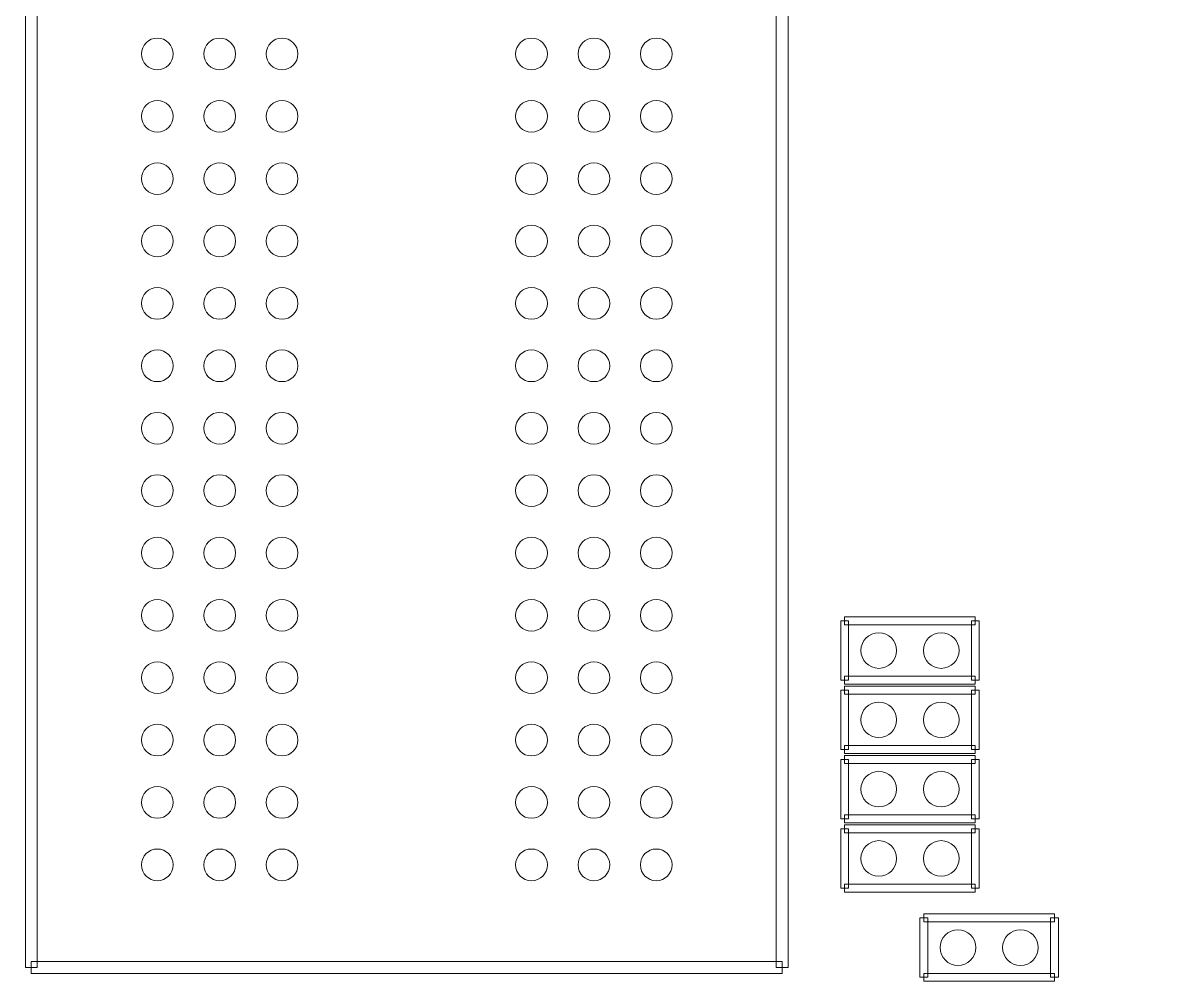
# Model space of a CAD drawing. Header units: millimetres. Extents: x -32 to 79, y -57 to 20.
# Drawn here: x -21.59 to -7, y -48.28 to -35.97 of the extents above; entities that cross this region are included whole.
import ezdxf

# ---------------------------------------------------------------- set-up
doc = ezdxf.new("R2010")
doc.units = ezdxf.units.MM
doc.header["$MEASUREMENT"] = 0
for name, color, linetype in [('BG_OUTLINE', 7, 'Continuous'), ('PG_SILKSCREEN_TOP', 7, 'Continuous'), ('PIN_TOP', 7, 'Continuous')]:
    doc.layers.add(name, color=color, linetype=linetype)

msp = doc.modelspace()

# ---------------------------------------------------------------- linework, layer by layer
at = {"layer": 'BG_OUTLINE', "lineweight": 9}
msp.add_open_spline([(-31.5602, -57.3483), (-31.5602, -57.3483), (-31.5602, 2.6515), (-31.5602, 2.6515), (-31.5602, 2.6515), (-31.5602, 2.6515), (48.4395, 2.6515), (48.4395, 2.6515), (48.4395, 2.6515), (48.4395, 2.6515), (48.4395, -57.3483), (48.4395, -57.3483), (48.4395, -57.3483), (48.4395, -57.3483), (-31.5602, -57.3483), (-31.5602, -57.3483)], degree=3, knots=[0, 0, 0, 0, 0.25, 0.25, 0.25, 0.25, 0.5, 0.5, 0.5, 0.5, 0.75, 0.75, 0.75, 0.75, 1, 1, 1, 1], dxfattribs=at)
at = {"layer": 'PG_SILKSCREEN_TOP', "lineweight": 9}
for points in [[(-11.9164, -33.4561), (-11.9164, -33.4561), (-11.764, -33.4561), (-11.764, -33.4561), (-11.764, -33.4561), (-11.764, -33.4561), (-11.764, -48.091), (-11.764, -48.091), (-11.764, -48.091), (-11.764, -48.091), (-11.9164, -48.091), (-11.9164, -48.091), (-11.9164, -48.091), (-11.9164, -48.091), (-11.9164, -33.4561), (-11.9164, -33.4561)], [(-21.3992, -48.091), (-21.3992, -48.091), (-21.5516, -48.091), (-21.5516, -48.091), (-21.5516, -48.091), (-21.5516, -48.091), (-21.5516, -34.3451), (-21.5516, -34.3451), (-21.5516, -34.3451), (-21.5516, -34.3451), (-21.3992, -34.3451), (-21.3992, -34.3451), (-21.3992, -34.3451), (-21.3992, -34.3451), (-21.3992, -48.091), (-21.3992, -48.091)], [(-11.0396, -43.6946), (-11.0396, -43.6946), (-11.0396, -43.593), (-11.0396, -43.593), (-11.0396, -43.593), (-11.0396, -43.593), (-9.3632, -43.593), (-9.3632, -43.593), (-9.3632, -43.593), (-9.3632, -43.593), (-9.3632, -43.6946), (-9.3632, -43.6946), (-9.3632, -43.6946), (-9.3632, -43.6946), (-11.0396, -43.6946), (-11.0396, -43.6946)], [(-10.9888, -44.4058), (-10.9888, -44.4058), (-11.0904, -44.4058), (-11.0904, -44.4058), (-11.0904, -44.4058), (-11.0904, -44.4058), (-11.0904, -43.6438), (-11.0904, -43.6438), (-11.0904, -43.6438), (-11.0904, -43.6438), (-10.9888, -43.6438), (-10.9888, -43.6438), (-10.9888, -43.6438), (-10.9888, -43.6438), (-10.9888, -44.4058), (-10.9888, -44.4058)], [(-9.414, -43.6438), (-9.414, -43.6438), (-9.3124, -43.6438), (-9.3124, -43.6438), (-9.3124, -43.6438), (-9.3124, -43.6438), (-9.3124, -44.4058), (-9.3124, -44.4058), (-9.3124, -44.4058), (-9.3124, -44.4058), (-9.414, -44.4058), (-9.414, -44.4058), (-9.414, -44.4058), (-9.414, -44.4058), (-9.414, -43.6438), (-9.414, -43.6438)], [(-9.3632, -44.355), (-9.3632, -44.355), (-9.3632, -44.4566), (-9.3632, -44.4566), (-9.3632, -44.4566), (-9.3632, -44.4566), (-11.0396, -44.4566), (-11.0396, -44.4566), (-11.0396, -44.4566), (-11.0396, -44.4566), (-11.0396, -44.355), (-11.0396, -44.355), (-11.0396, -44.355), (-11.0396, -44.355), (-9.3632, -44.355), (-9.3632, -44.355)], [(-10.9888, -45.2948), (-10.9888, -45.2948), (-11.0904, -45.2948), (-11.0904, -45.2948), (-11.0904, -45.2948), (-11.0904, -45.2948), (-11.0904, -44.5328), (-11.0904, -44.5328), (-11.0904, -44.5328), (-11.0904, -44.5328), (-10.9888, -44.5328), (-10.9888, -44.5328), (-10.9888, -44.5328), (-10.9888, -44.5328), (-10.9888, -45.2948), (-10.9888, -45.2948)], [(-11.0396, -44.5836), (-11.0396, -44.5836), (-11.0396, -44.482), (-11.0396, -44.482), (-11.0396, -44.482), (-11.0396, -44.482), (-9.3632, -44.482), (-9.3632, -44.482), (-9.3632, -44.482), (-9.3632, -44.482), (-9.3632, -44.5836), (-9.3632, -44.5836), (-9.3632, -44.5836), (-9.3632, -44.5836), (-11.0396, -44.5836), (-11.0396, -44.5836)], [(-9.414, -44.5328), (-9.414, -44.5328), (-9.3124, -44.5328), (-9.3124, -44.5328), (-9.3124, -44.5328), (-9.3124, -44.5328), (-9.3124, -45.2948), (-9.3124, -45.2948), (-9.3124, -45.2948), (-9.3124, -45.2948), (-9.414, -45.2948), (-9.414, -45.2948), (-9.414, -45.2948), (-9.414, -45.2948), (-9.414, -44.5328), (-9.414, -44.5328)], [(-9.3632, -45.244), (-9.3632, -45.244), (-9.3632, -45.3456), (-9.3632, -45.3456), (-9.3632, -45.3456), (-9.3632, -45.3456), (-11.0396, -45.3456), (-11.0396, -45.3456), (-11.0396, -45.3456), (-11.0396, -45.3456), (-11.0396, -45.244), (-11.0396, -45.244), (-11.0396, -45.244), (-11.0396, -45.244), (-9.3632, -45.244), (-9.3632, -45.244)], [(-10.9888, -46.1838), (-10.9888, -46.1838), (-11.0904, -46.1838), (-11.0904, -46.1838), (-11.0904, -46.1838), (-11.0904, -46.1838), (-11.0904, -45.4218), (-11.0904, -45.4218), (-11.0904, -45.4218), (-11.0904, -45.4218), (-10.9888, -45.4218), (-10.9888, -45.4218), (-10.9888, -45.4218), (-10.9888, -45.4218), (-10.9888, -46.1838), (-10.9888, -46.1838)], [(-11.0396, -45.4726), (-11.0396, -45.4726), (-11.0396, -45.371), (-11.0396, -45.371), (-11.0396, -45.371), (-11.0396, -45.371), (-9.3632, -45.371), (-9.3632, -45.371), (-9.3632, -45.371), (-9.3632, -45.371), (-9.3632, -45.4726), (-9.3632, -45.4726), (-9.3632, -45.4726), (-9.3632, -45.4726), (-11.0396, -45.4726), (-11.0396, -45.4726)], [(-9.414, -45.4218), (-9.414, -45.4218), (-9.3124, -45.4218), (-9.3124, -45.4218), (-9.3124, -45.4218), (-9.3124, -45.4218), (-9.3124, -46.1838), (-9.3124, -46.1838), (-9.3124, -46.1838), (-9.3124, -46.1838), (-9.414, -46.1838), (-9.414, -46.1838), (-9.414, -46.1838), (-9.414, -46.1838), (-9.414, -45.4218), (-9.414, -45.4218)], [(-9.3632, -46.133), (-9.3632, -46.133), (-9.3632, -46.2346), (-9.3632, -46.2346), (-9.3632, -46.2346), (-9.3632, -46.2346), (-11.0396, -46.2346), (-11.0396, -46.2346), (-11.0396, -46.2346), (-11.0396, -46.2346), (-11.0396, -46.133), (-11.0396, -46.133), (-11.0396, -46.133), (-11.0396, -46.133), (-9.3632, -46.133), (-9.3632, -46.133)], [(-10.9888, -47.0728), (-10.9888, -47.0728), (-11.0904, -47.0728), (-11.0904, -47.0728), (-11.0904, -47.0728), (-11.0904, -47.0728), (-11.0904, -46.3108), (-11.0904, -46.3108), (-11.0904, -46.3108), (-11.0904, -46.3108), (-10.9888, -46.3108), (-10.9888, -46.3108), (-10.9888, -46.3108), (-10.9888, -46.3108), (-10.9888, -47.0728), (-10.9888, -47.0728)], [(-11.0396, -46.3616), (-11.0396, -46.3616), (-11.0396, -46.26), (-11.0396, -46.26), (-11.0396, -46.26), (-11.0396, -46.26), (-9.3632, -46.26), (-9.3632, -46.26), (-9.3632, -46.26), (-9.3632, -46.26), (-9.3632, -46.3616), (-9.3632, -46.3616), (-9.3632, -46.3616), (-9.3632, -46.3616), (-11.0396, -46.3616), (-11.0396, -46.3616)], [(-9.414, -46.3108), (-9.414, -46.3108), (-9.3124, -46.3108), (-9.3124, -46.3108), (-9.3124, -46.3108), (-9.3124, -46.3108), (-9.3124, -47.0728), (-9.3124, -47.0728), (-9.3124, -47.0728), (-9.3124, -47.0728), (-9.414, -47.0728), (-9.414, -47.0728), (-9.414, -47.0728), (-9.414, -47.0728), (-9.414, -46.3108), (-9.414, -46.3108)], [(-9.3632, -47.022), (-9.3632, -47.022), (-9.3632, -47.1236), (-9.3632, -47.1236), (-9.3632, -47.1236), (-9.3632, -47.1236), (-11.0396, -47.1236), (-11.0396, -47.1236), (-11.0396, -47.1236), (-11.0396, -47.1236), (-11.0396, -47.022), (-11.0396, -47.022), (-11.0396, -47.022), (-11.0396, -47.022), (-9.3632, -47.022), (-9.3632, -47.022)], [(-9.9728, -48.2158), (-9.9728, -48.2158), (-10.0744, -48.2158), (-10.0744, -48.2158), (-10.0744, -48.2158), (-10.0744, -48.2158), (-10.0744, -47.4538), (-10.0744, -47.4538), (-10.0744, -47.4538), (-10.0744, -47.4538), (-9.9728, -47.4538), (-9.9728, -47.4538), (-9.9728, -47.4538), (-9.9728, -47.4538), (-9.9728, -48.2158), (-9.9728, -48.2158)], [(-10.0236, -47.5046), (-10.0236, -47.5046), (-10.0236, -47.403), (-10.0236, -47.403), (-10.0236, -47.403), (-10.0236, -47.403), (-8.3472, -47.403), (-8.3472, -47.403), (-8.3472, -47.403), (-8.3472, -47.403), (-8.3472, -47.5046), (-8.3472, -47.5046), (-8.3472, -47.5046), (-8.3472, -47.5046), (-10.0236, -47.5046), (-10.0236, -47.5046)], [(-8.398, -47.4538), (-8.398, -47.4538), (-8.2964, -47.4538), (-8.2964, -47.4538), (-8.2964, -47.4538), (-8.2964, -47.4538), (-8.2964, -48.2158), (-8.2964, -48.2158), (-8.2964, -48.2158), (-8.2964, -48.2158), (-8.398, -48.2158), (-8.398, -48.2158), (-8.398, -48.2158), (-8.398, -48.2158), (-8.398, -47.4538), (-8.398, -47.4538)], [(-11.8402, -48.0148), (-11.8402, -48.0148), (-11.8402, -48.1672), (-11.8402, -48.1672), (-11.8402, -48.1672), (-11.8402, -48.1672), (-21.4754, -48.1672), (-21.4754, -48.1672), (-21.4754, -48.1672), (-21.4754, -48.1672), (-21.4754, -48.0148), (-21.4754, -48.0148), (-21.4754, -48.0148), (-21.4754, -48.0148), (-11.8402, -48.0148), (-11.8402, -48.0148)], [(-8.3472, -48.165), (-8.3472, -48.165), (-8.3472, -48.2666), (-8.3472, -48.2666), (-8.3472, -48.2666), (-8.3472, -48.2666), (-10.0236, -48.2666), (-10.0236, -48.2666), (-10.0236, -48.2666), (-10.0236, -48.2666), (-10.0236, -48.165), (-10.0236, -48.165), (-10.0236, -48.165), (-10.0236, -48.165), (-8.3472, -48.165), (-8.3472, -48.165)]]:
    msp.add_open_spline(points, degree=3, knots=[0, 0, 0, 0, 0.25, 0.25, 0.25, 0.25, 0.5, 0.5, 0.5, 0.5, 0.75, 0.75, 0.75, 0.75, 1, 1, 1, 1], dxfattribs=at)
at = {"layer": 'PIN_TOP', "lineweight": 9}
for points in [[(-19.6545, -36.3735), (-19.6545, -36.2613), (-19.7454, -36.1703), (-19.8577, -36.1703), (-19.8577, -36.1703), (-19.9699, -36.1703), (-20.0609, -36.2613), (-20.0609, -36.3735), (-20.0609, -36.3735), (-20.0609, -36.4857), (-19.9699, -36.5767), (-19.8577, -36.5767), (-19.8577, -36.5767), (-19.7454, -36.5767), (-19.6545, -36.4857), (-19.6545, -36.3735)], [(-18.8546, -36.3735), (-18.8546, -36.2613), (-18.9456, -36.1703), (-19.0578, -36.1703), (-19.0578, -36.1703), (-19.17, -36.1703), (-19.261, -36.2613), (-19.261, -36.3735), (-19.261, -36.3735), (-19.261, -36.4857), (-19.17, -36.5767), (-19.0578, -36.5767), (-19.0578, -36.5767), (-18.9456, -36.5767), (-18.8546, -36.4857), (-18.8546, -36.3735)], [(-18.0545, -36.3735), (-18.0545, -36.2613), (-18.1455, -36.1703), (-18.2577, -36.1703), (-18.2577, -36.1703), (-18.3699, -36.1703), (-18.4609, -36.2613), (-18.4609, -36.3735), (-18.4609, -36.3735), (-18.4609, -36.4857), (-18.3699, -36.5767), (-18.2577, -36.5767), (-18.2577, -36.5767), (-18.1455, -36.5767), (-18.0545, -36.4857), (-18.0545, -36.3735)], [(-14.8546, -36.3735), (-14.8546, -36.2613), (-14.9456, -36.1703), (-15.0578, -36.1703), (-15.0578, -36.1703), (-15.1701, -36.1703), (-15.261, -36.2613), (-15.261, -36.3735), (-15.261, -36.3735), (-15.261, -36.4857), (-15.1701, -36.5767), (-15.0578, -36.5767), (-15.0578, -36.5767), (-14.9456, -36.5767), (-14.8546, -36.4857), (-14.8546, -36.3735)], [(-14.0545, -36.3735), (-14.0545, -36.2613), (-14.1455, -36.1703), (-14.2577, -36.1703), (-14.2577, -36.1703), (-14.37, -36.1703), (-14.4609, -36.2613), (-14.4609, -36.3735), (-14.4609, -36.3735), (-14.4609, -36.4857), (-14.37, -36.5767), (-14.2577, -36.5767), (-14.2577, -36.5767), (-14.1455, -36.5767), (-14.0545, -36.4857), (-14.0545, -36.3735)], [(-13.2547, -36.3735), (-13.2547, -36.2613), (-13.3457, -36.1703), (-13.4579, -36.1703), (-13.4579, -36.1703), (-13.5701, -36.1703), (-13.6611, -36.2613), (-13.6611, -36.3735), (-13.6611, -36.3735), (-13.6611, -36.4857), (-13.5701, -36.5767), (-13.4579, -36.5767), (-13.4579, -36.5767), (-13.3457, -36.5767), (-13.2547, -36.4857), (-13.2547, -36.3735)], [(-19.6545, -37.1736), (-19.6545, -37.0614), (-19.7454, -36.9704), (-19.8577, -36.9704), (-19.8577, -36.9704), (-19.9699, -36.9704), (-20.0609, -37.0614), (-20.0609, -37.1736), (-20.0609, -37.1736), (-20.0609, -37.2858), (-19.9699, -37.3768), (-19.8577, -37.3768), (-19.8577, -37.3768), (-19.7454, -37.3768), (-19.6545, -37.2858), (-19.6545, -37.1736)], [(-18.8546, -37.1736), (-18.8546, -37.0614), (-18.9456, -36.9704), (-19.0578, -36.9704), (-19.0578, -36.9704), (-19.17, -36.9704), (-19.261, -37.0614), (-19.261, -37.1736), (-19.261, -37.1736), (-19.261, -37.2858), (-19.17, -37.3768), (-19.0578, -37.3768), (-19.0578, -37.3768), (-18.9456, -37.3768), (-18.8546, -37.2858), (-18.8546, -37.1736)], [(-18.0545, -37.1736), (-18.0545, -37.0614), (-18.1455, -36.9704), (-18.2577, -36.9704), (-18.2577, -36.9704), (-18.3699, -36.9704), (-18.4609, -37.0614), (-18.4609, -37.1736), (-18.4609, -37.1736), (-18.4609, -37.2858), (-18.3699, -37.3768), (-18.2577, -37.3768), (-18.2577, -37.3768), (-18.1455, -37.3768), (-18.0545, -37.2858), (-18.0545, -37.1736)], [(-14.8546, -37.1736), (-14.8546, -37.0614), (-14.9456, -36.9704), (-15.0578, -36.9704), (-15.0578, -36.9704), (-15.1701, -36.9704), (-15.261, -37.0614), (-15.261, -37.1736), (-15.261, -37.1736), (-15.261, -37.2858), (-15.1701, -37.3768), (-15.0578, -37.3768), (-15.0578, -37.3768), (-14.9456, -37.3768), (-14.8546, -37.2858), (-14.8546, -37.1736)], [(-14.0545, -37.1736), (-14.0545, -37.0614), (-14.1455, -36.9704), (-14.2577, -36.9704), (-14.2577, -36.9704), (-14.37, -36.9704), (-14.4609, -37.0614), (-14.4609, -37.1736), (-14.4609, -37.1736), (-14.4609, -37.2858), (-14.37, -37.3768), (-14.2577, -37.3768), (-14.2577, -37.3768), (-14.1455, -37.3768), (-14.0545, -37.2858), (-14.0545, -37.1736)], [(-13.2547, -37.1736), (-13.2547, -37.0614), (-13.3457, -36.9704), (-13.4579, -36.9704), (-13.4579, -36.9704), (-13.5701, -36.9704), (-13.6611, -37.0614), (-13.6611, -37.1736), (-13.6611, -37.1736), (-13.6611, -37.2858), (-13.5701, -37.3768), (-13.4579, -37.3768), (-13.4579, -37.3768), (-13.3457, -37.3768), (-13.2547, -37.2858), (-13.2547, -37.1736)], [(-19.6545, -37.9735), (-19.6545, -37.8612), (-19.7454, -37.7703), (-19.8577, -37.7703), (-19.8577, -37.7703), (-19.9699, -37.7703), (-20.0609, -37.8612), (-20.0609, -37.9735), (-20.0609, -37.9735), (-20.0609, -38.0857), (-19.9699, -38.1767), (-19.8577, -38.1767), (-19.8577, -38.1767), (-19.7454, -38.1767), (-19.6545, -38.0857), (-19.6545, -37.9735)], [(-18.8546, -37.9735), (-18.8546, -37.8612), (-18.9456, -37.7703), (-19.0578, -37.7703), (-19.0578, -37.7703), (-19.17, -37.7703), (-19.261, -37.8612), (-19.261, -37.9735), (-19.261, -37.9735), (-19.261, -38.0857), (-19.17, -38.1767), (-19.0578, -38.1767), (-19.0578, -38.1767), (-18.9456, -38.1767), (-18.8546, -38.0857), (-18.8546, -37.9735)], [(-18.0545, -37.9735), (-18.0545, -37.8612), (-18.1455, -37.7703), (-18.2577, -37.7703), (-18.2577, -37.7703), (-18.3699, -37.7703), (-18.4609, -37.8612), (-18.4609, -37.9735), (-18.4609, -37.9735), (-18.4609, -38.0857), (-18.3699, -38.1767), (-18.2577, -38.1767), (-18.2577, -38.1767), (-18.1455, -38.1767), (-18.0545, -38.0857), (-18.0545, -37.9735)], [(-14.8546, -37.9735), (-14.8546, -37.8612), (-14.9456, -37.7703), (-15.0578, -37.7703), (-15.0578, -37.7703), (-15.1701, -37.7703), (-15.261, -37.8612), (-15.261, -37.9735), (-15.261, -37.9735), (-15.261, -38.0857), (-15.1701, -38.1767), (-15.0578, -38.1767), (-15.0578, -38.1767), (-14.9456, -38.1767), (-14.8546, -38.0857), (-14.8546, -37.9735)], [(-14.0545, -37.9735), (-14.0545, -37.8612), (-14.1455, -37.7703), (-14.2577, -37.7703), (-14.2577, -37.7703), (-14.37, -37.7703), (-14.4609, -37.8612), (-14.4609, -37.9735), (-14.4609, -37.9735), (-14.4609, -38.0857), (-14.37, -38.1767), (-14.2577, -38.1767), (-14.2577, -38.1767), (-14.1455, -38.1767), (-14.0545, -38.0857), (-14.0545, -37.9735)], [(-13.2547, -37.9735), (-13.2547, -37.8612), (-13.3457, -37.7703), (-13.4579, -37.7703), (-13.4579, -37.7703), (-13.5701, -37.7703), (-13.6611, -37.8612), (-13.6611, -37.9735), (-13.6611, -37.9735), (-13.6611, -38.0857), (-13.5701, -38.1767), (-13.4579, -38.1767), (-13.4579, -38.1767), (-13.3457, -38.1767), (-13.2547, -38.0857), (-13.2547, -37.9735)], [(-19.6545, -38.7736), (-19.6545, -38.6613), (-19.7454, -38.5704), (-19.8577, -38.5704), (-19.8577, -38.5704), (-19.9699, -38.5704), (-20.0609, -38.6613), (-20.0609, -38.7736), (-20.0609, -38.7736), (-20.0609, -38.8858), (-19.9699, -38.9768), (-19.8577, -38.9768), (-19.8577, -38.9768), (-19.7454, -38.9768), (-19.6545, -38.8858), (-19.6545, -38.7736)], [(-18.8546, -38.7736), (-18.8546, -38.6613), (-18.9456, -38.5704), (-19.0578, -38.5704), (-19.0578, -38.5704), (-19.17, -38.5704), (-19.261, -38.6613), (-19.261, -38.7736), (-19.261, -38.7736), (-19.261, -38.8858), (-19.17, -38.9768), (-19.0578, -38.9768), (-19.0578, -38.9768), (-18.9456, -38.9768), (-18.8546, -38.8858), (-18.8546, -38.7736)], [(-18.0545, -38.7736), (-18.0545, -38.6613), (-18.1455, -38.5704), (-18.2577, -38.5704), (-18.2577, -38.5704), (-18.3699, -38.5704), (-18.4609, -38.6613), (-18.4609, -38.7736), (-18.4609, -38.7736), (-18.4609, -38.8858), (-18.3699, -38.9768), (-18.2577, -38.9768), (-18.2577, -38.9768), (-18.1455, -38.9768), (-18.0545, -38.8858), (-18.0545, -38.7736)], [(-14.8546, -38.7736), (-14.8546, -38.6613), (-14.9456, -38.5704), (-15.0578, -38.5704), (-15.0578, -38.5704), (-15.1701, -38.5704), (-15.261, -38.6613), (-15.261, -38.7736), (-15.261, -38.7736), (-15.261, -38.8858), (-15.1701, -38.9768), (-15.0578, -38.9768), (-15.0578, -38.9768), (-14.9456, -38.9768), (-14.8546, -38.8858), (-14.8546, -38.7736)], [(-14.0545, -38.7736), (-14.0545, -38.6613), (-14.1455, -38.5704), (-14.2577, -38.5704), (-14.2577, -38.5704), (-14.37, -38.5704), (-14.4609, -38.6613), (-14.4609, -38.7736), (-14.4609, -38.7736), (-14.4609, -38.8858), (-14.37, -38.9768), (-14.2577, -38.9768), (-14.2577, -38.9768), (-14.1455, -38.9768), (-14.0545, -38.8858), (-14.0545, -38.7736)], [(-13.2547, -38.7736), (-13.2547, -38.6613), (-13.3457, -38.5704), (-13.4579, -38.5704), (-13.4579, -38.5704), (-13.5701, -38.5704), (-13.6611, -38.6613), (-13.6611, -38.7736), (-13.6611, -38.7736), (-13.6611, -38.8858), (-13.5701, -38.9768), (-13.4579, -38.9768), (-13.4579, -38.9768), (-13.3457, -38.9768), (-13.2547, -38.8858), (-13.2547, -38.7736)], [(-19.6545, -39.5737), (-19.6545, -39.4614), (-19.7454, -39.3705), (-19.8577, -39.3705), (-19.8577, -39.3705), (-19.9699, -39.3705), (-20.0609, -39.4614), (-20.0609, -39.5737), (-20.0609, -39.5737), (-20.0609, -39.6859), (-19.9699, -39.7769), (-19.8577, -39.7769), (-19.8577, -39.7769), (-19.7454, -39.7769), (-19.6545, -39.6859), (-19.6545, -39.5737)], [(-18.8546, -39.5737), (-18.8546, -39.4614), (-18.9456, -39.3705), (-19.0578, -39.3705), (-19.0578, -39.3705), (-19.17, -39.3705), (-19.261, -39.4614), (-19.261, -39.5737), (-19.261, -39.5737), (-19.261, -39.6859), (-19.17, -39.7769), (-19.0578, -39.7769), (-19.0578, -39.7769), (-18.9456, -39.7769), (-18.8546, -39.6859), (-18.8546, -39.5737)], [(-18.0545, -39.5737), (-18.0545, -39.4614), (-18.1455, -39.3705), (-18.2577, -39.3705), (-18.2577, -39.3705), (-18.3699, -39.3705), (-18.4609, -39.4614), (-18.4609, -39.5737), (-18.4609, -39.5737), (-18.4609, -39.6859), (-18.3699, -39.7769), (-18.2577, -39.7769), (-18.2577, -39.7769), (-18.1455, -39.7769), (-18.0545, -39.6859), (-18.0545, -39.5737)], [(-14.8546, -39.5737), (-14.8546, -39.4614), (-14.9456, -39.3705), (-15.0578, -39.3705), (-15.0578, -39.3705), (-15.1701, -39.3705), (-15.261, -39.4614), (-15.261, -39.5737), (-15.261, -39.5737), (-15.261, -39.6859), (-15.1701, -39.7769), (-15.0578, -39.7769), (-15.0578, -39.7769), (-14.9456, -39.7769), (-14.8546, -39.6859), (-14.8546, -39.5737)], [(-14.0545, -39.5737), (-14.0545, -39.4614), (-14.1455, -39.3705), (-14.2577, -39.3705), (-14.2577, -39.3705), (-14.37, -39.3705), (-14.4609, -39.4614), (-14.4609, -39.5737), (-14.4609, -39.5737), (-14.4609, -39.6859), (-14.37, -39.7769), (-14.2577, -39.7769), (-14.2577, -39.7769), (-14.1455, -39.7769), (-14.0545, -39.6859), (-14.0545, -39.5737)], [(-13.2547, -39.5737), (-13.2547, -39.4614), (-13.3457, -39.3705), (-13.4579, -39.3705), (-13.4579, -39.3705), (-13.5701, -39.3705), (-13.6611, -39.4614), (-13.6611, -39.5737), (-13.6611, -39.5737), (-13.6611, -39.6859), (-13.5701, -39.7769), (-13.4579, -39.7769), (-13.4579, -39.7769), (-13.3457, -39.7769), (-13.2547, -39.6859), (-13.2547, -39.5737)], [(-19.6545, -40.3735), (-19.6545, -40.2613), (-19.7454, -40.1703), (-19.8577, -40.1703), (-19.8577, -40.1703), (-19.9699, -40.1703), (-20.0609, -40.2613), (-20.0609, -40.3735), (-20.0609, -40.3735), (-20.0609, -40.4857), (-19.9699, -40.5767), (-19.8577, -40.5767), (-19.8577, -40.5767), (-19.7454, -40.5767), (-19.6545, -40.4857), (-19.6545, -40.3735)], [(-18.8546, -40.3735), (-18.8546, -40.2613), (-18.9456, -40.1703), (-19.0578, -40.1703), (-19.0578, -40.1703), (-19.17, -40.1703), (-19.261, -40.2613), (-19.261, -40.3735), (-19.261, -40.3735), (-19.261, -40.4857), (-19.17, -40.5767), (-19.0578, -40.5767), (-19.0578, -40.5767), (-18.9456, -40.5767), (-18.8546, -40.4857), (-18.8546, -40.3735)], [(-18.0545, -40.3735), (-18.0545, -40.2613), (-18.1455, -40.1703), (-18.2577, -40.1703), (-18.2577, -40.1703), (-18.3699, -40.1703), (-18.4609, -40.2613), (-18.4609, -40.3735), (-18.4609, -40.3735), (-18.4609, -40.4857), (-18.3699, -40.5767), (-18.2577, -40.5767), (-18.2577, -40.5767), (-18.1455, -40.5767), (-18.0545, -40.4857), (-18.0545, -40.3735)], [(-14.8546, -40.3735), (-14.8546, -40.2613), (-14.9456, -40.1703), (-15.0578, -40.1703), (-15.0578, -40.1703), (-15.1701, -40.1703), (-15.261, -40.2613), (-15.261, -40.3735), (-15.261, -40.3735), (-15.261, -40.4857), (-15.1701, -40.5767), (-15.0578, -40.5767), (-15.0578, -40.5767), (-14.9456, -40.5767), (-14.8546, -40.4857), (-14.8546, -40.3735)], [(-14.0545, -40.3735), (-14.0545, -40.2613), (-14.1455, -40.1703), (-14.2577, -40.1703), (-14.2577, -40.1703), (-14.37, -40.1703), (-14.4609, -40.2613), (-14.4609, -40.3735), (-14.4609, -40.3735), (-14.4609, -40.4857), (-14.37, -40.5767), (-14.2577, -40.5767), (-14.2577, -40.5767), (-14.1455, -40.5767), (-14.0545, -40.4857), (-14.0545, -40.3735)], [(-13.2547, -40.3735), (-13.2547, -40.2613), (-13.3457, -40.1703), (-13.4579, -40.1703), (-13.4579, -40.1703), (-13.5701, -40.1703), (-13.6611, -40.2613), (-13.6611, -40.3735), (-13.6611, -40.3735), (-13.6611, -40.4857), (-13.5701, -40.5767), (-13.4579, -40.5767), (-13.4579, -40.5767), (-13.3457, -40.5767), (-13.2547, -40.4857), (-13.2547, -40.3735)], [(-19.6545, -41.1736), (-19.6545, -41.0614), (-19.7454, -40.9704), (-19.8577, -40.9704), (-19.8577, -40.9704), (-19.9699, -40.9704), (-20.0609, -41.0614), (-20.0609, -41.1736), (-20.0609, -41.1736), (-20.0609, -41.2858), (-19.9699, -41.3768), (-19.8577, -41.3768), (-19.8577, -41.3768), (-19.7454, -41.3768), (-19.6545, -41.2858), (-19.6545, -41.1736)], [(-18.8546, -41.1736), (-18.8546, -41.0614), (-18.9456, -40.9704), (-19.0578, -40.9704), (-19.0578, -40.9704), (-19.17, -40.9704), (-19.261, -41.0614), (-19.261, -41.1736), (-19.261, -41.1736), (-19.261, -41.2858), (-19.17, -41.3768), (-19.0578, -41.3768), (-19.0578, -41.3768), (-18.9456, -41.3768), (-18.8546, -41.2858), (-18.8546, -41.1736)], [(-18.0545, -41.1736), (-18.0545, -41.0614), (-18.1455, -40.9704), (-18.2577, -40.9704), (-18.2577, -40.9704), (-18.3699, -40.9704), (-18.4609, -41.0614), (-18.4609, -41.1736), (-18.4609, -41.1736), (-18.4609, -41.2858), (-18.3699, -41.3768), (-18.2577, -41.3768), (-18.2577, -41.3768), (-18.1455, -41.3768), (-18.0545, -41.2858), (-18.0545, -41.1736)], [(-14.8546, -41.1736), (-14.8546, -41.0614), (-14.9456, -40.9704), (-15.0578, -40.9704), (-15.0578, -40.9704), (-15.1701, -40.9704), (-15.261, -41.0614), (-15.261, -41.1736), (-15.261, -41.1736), (-15.261, -41.2858), (-15.1701, -41.3768), (-15.0578, -41.3768), (-15.0578, -41.3768), (-14.9456, -41.3768), (-14.8546, -41.2858), (-14.8546, -41.1736)], [(-14.0545, -41.1736), (-14.0545, -41.0614), (-14.1455, -40.9704), (-14.2577, -40.9704), (-14.2577, -40.9704), (-14.37, -40.9704), (-14.4609, -41.0614), (-14.4609, -41.1736), (-14.4609, -41.1736), (-14.4609, -41.2858), (-14.37, -41.3768), (-14.2577, -41.3768), (-14.2577, -41.3768), (-14.1455, -41.3768), (-14.0545, -41.2858), (-14.0545, -41.1736)], [(-13.2547, -41.1736), (-13.2547, -41.0614), (-13.3457, -40.9704), (-13.4579, -40.9704), (-13.4579, -40.9704), (-13.5701, -40.9704), (-13.6611, -41.0614), (-13.6611, -41.1736), (-13.6611, -41.1736), (-13.6611, -41.2858), (-13.5701, -41.3768), (-13.4579, -41.3768), (-13.4579, -41.3768), (-13.3457, -41.3768), (-13.2547, -41.2858), (-13.2547, -41.1736)], [(-19.6545, -41.9735), (-19.6545, -41.8612), (-19.7454, -41.7703), (-19.8577, -41.7703), (-19.8577, -41.7703), (-19.9699, -41.7702), (-20.0609, -41.8612), (-20.0609, -41.9734), (-20.0609, -41.9734), (-20.0609, -42.0857), (-19.9699, -42.1766), (-19.8577, -42.1766), (-19.8577, -42.1766), (-19.7454, -42.1767), (-19.6545, -42.0857), (-19.6545, -41.9735)], [(-18.8546, -41.9735), (-18.8546, -41.8612), (-18.9456, -41.7703), (-19.0578, -41.7703), (-19.0578, -41.7703), (-19.17, -41.7702), (-19.261, -41.8612), (-19.261, -41.9734), (-19.261, -41.9734), (-19.261, -42.0857), (-19.17, -42.1766), (-19.0578, -42.1766), (-19.0578, -42.1766), (-18.9456, -42.1767), (-18.8546, -42.0857), (-18.8546, -41.9735)], [(-18.0545, -41.9735), (-18.0545, -41.8612), (-18.1455, -41.7703), (-18.2577, -41.7703), (-18.2577, -41.7703), (-18.3699, -41.7702), (-18.4609, -41.8612), (-18.4609, -41.9734), (-18.4609, -41.9734), (-18.4609, -42.0857), (-18.3699, -42.1766), (-18.2577, -42.1766), (-18.2577, -42.1766), (-18.1455, -42.1767), (-18.0545, -42.0857), (-18.0545, -41.9735)], [(-14.8546, -41.9735), (-14.8546, -41.8612), (-14.9456, -41.7703), (-15.0578, -41.7703), (-15.0578, -41.7703), (-15.1701, -41.7702), (-15.261, -41.8612), (-15.261, -41.9734), (-15.261, -41.9734), (-15.261, -42.0857), (-15.1701, -42.1766), (-15.0578, -42.1766), (-15.0578, -42.1766), (-14.9456, -42.1767), (-14.8546, -42.0857), (-14.8546, -41.9735)], [(-14.0545, -41.9735), (-14.0545, -41.8612), (-14.1455, -41.7703), (-14.2577, -41.7703), (-14.2577, -41.7703), (-14.37, -41.7702), (-14.4609, -41.8612), (-14.4609, -41.9734), (-14.4609, -41.9734), (-14.4609, -42.0857), (-14.37, -42.1766), (-14.2577, -42.1766), (-14.2577, -42.1766), (-14.1455, -42.1767), (-14.0545, -42.0857), (-14.0545, -41.9735)], [(-13.2547, -41.9735), (-13.2547, -41.8612), (-13.3457, -41.7703), (-13.4579, -41.7703), (-13.4579, -41.7703), (-13.5701, -41.7702), (-13.6611, -41.8612), (-13.6611, -41.9734), (-13.6611, -41.9734), (-13.6611, -42.0857), (-13.5701, -42.1766), (-13.4579, -42.1766), (-13.4579, -42.1766), (-13.3457, -42.1767), (-13.2547, -42.0857), (-13.2547, -41.9735)], [(-19.6545, -42.7736), (-19.6545, -42.6613), (-19.7454, -42.5704), (-19.8577, -42.5704), (-19.8577, -42.5704), (-19.9699, -42.5703), (-20.0609, -42.6613), (-20.0609, -42.7735), (-20.0609, -42.7735), (-20.0609, -42.8858), (-19.9699, -42.9767), (-19.8577, -42.9767), (-19.8577, -42.9767), (-19.7454, -42.9768), (-19.6545, -42.8858), (-19.6545, -42.7736)], [(-18.8546, -42.7736), (-18.8546, -42.6613), (-18.9456, -42.5704), (-19.0578, -42.5704), (-19.0578, -42.5704), (-19.17, -42.5703), (-19.261, -42.6613), (-19.261, -42.7735), (-19.261, -42.7735), (-19.261, -42.8858), (-19.17, -42.9767), (-19.0578, -42.9767), (-19.0578, -42.9767), (-18.9456, -42.9768), (-18.8546, -42.8858), (-18.8546, -42.7736)], [(-18.0545, -42.7736), (-18.0545, -42.6613), (-18.1455, -42.5704), (-18.2577, -42.5704), (-18.2577, -42.5704), (-18.3699, -42.5703), (-18.4609, -42.6613), (-18.4609, -42.7735), (-18.4609, -42.7735), (-18.4609, -42.8858), (-18.3699, -42.9767), (-18.2577, -42.9767), (-18.2577, -42.9767), (-18.1455, -42.9768), (-18.0545, -42.8858), (-18.0545, -42.7736)], [(-14.8546, -42.7736), (-14.8546, -42.6613), (-14.9456, -42.5704), (-15.0578, -42.5704), (-15.0578, -42.5704), (-15.1701, -42.5703), (-15.261, -42.6613), (-15.261, -42.7735), (-15.261, -42.7735), (-15.261, -42.8858), (-15.1701, -42.9767), (-15.0578, -42.9767), (-15.0578, -42.9767), (-14.9456, -42.9768), (-14.8546, -42.8858), (-14.8546, -42.7736)], [(-14.0545, -42.7736), (-14.0545, -42.6613), (-14.1455, -42.5704), (-14.2577, -42.5704), (-14.2577, -42.5704), (-14.37, -42.5703), (-14.4609, -42.6613), (-14.4609, -42.7735), (-14.4609, -42.7735), (-14.4609, -42.8858), (-14.37, -42.9767), (-14.2577, -42.9767), (-14.2577, -42.9767), (-14.1455, -42.9768), (-14.0545, -42.8858), (-14.0545, -42.7736)], [(-13.2547, -42.7736), (-13.2547, -42.6613), (-13.3457, -42.5704), (-13.4579, -42.5704), (-13.4579, -42.5704), (-13.5701, -42.5703), (-13.6611, -42.6613), (-13.6611, -42.7735), (-13.6611, -42.7735), (-13.6611, -42.8858), (-13.5701, -42.9767), (-13.4579, -42.9767), (-13.4579, -42.9767), (-13.3457, -42.9768), (-13.2547, -42.8858), (-13.2547, -42.7736)], [(-19.6545, -43.5737), (-19.6545, -43.4614), (-19.7454, -43.3705), (-19.8577, -43.3705), (-19.8577, -43.3705), (-19.9699, -43.3704), (-20.0609, -43.4614), (-20.0609, -43.5736), (-20.0609, -43.5736), (-20.0609, -43.6859), (-19.9699, -43.7768), (-19.8577, -43.7768), (-19.8577, -43.7768), (-19.7454, -43.7769), (-19.6545, -43.6859), (-19.6545, -43.5737)], [(-18.8546, -43.5737), (-18.8546, -43.4614), (-18.9456, -43.3705), (-19.0578, -43.3705), (-19.0578, -43.3705), (-19.17, -43.3704), (-19.261, -43.4614), (-19.261, -43.5736), (-19.261, -43.5736), (-19.261, -43.6859), (-19.17, -43.7768), (-19.0578, -43.7768), (-19.0578, -43.7768), (-18.9456, -43.7769), (-18.8546, -43.6859), (-18.8546, -43.5737)], [(-18.0545, -43.5737), (-18.0545, -43.4614), (-18.1455, -43.3705), (-18.2577, -43.3705), (-18.2577, -43.3705), (-18.3699, -43.3704), (-18.4609, -43.4614), (-18.4609, -43.5736), (-18.4609, -43.5736), (-18.4609, -43.6859), (-18.3699, -43.7768), (-18.2577, -43.7768), (-18.2577, -43.7768), (-18.1455, -43.7769), (-18.0545, -43.6859), (-18.0545, -43.5737)], [(-14.8546, -43.5737), (-14.8546, -43.4614), (-14.9456, -43.3705), (-15.0578, -43.3705), (-15.0578, -43.3705), (-15.1701, -43.3704), (-15.261, -43.4614), (-15.261, -43.5736), (-15.261, -43.5736), (-15.261, -43.6859), (-15.1701, -43.7768), (-15.0578, -43.7768), (-15.0578, -43.7768), (-14.9456, -43.7769), (-14.8546, -43.6859), (-14.8546, -43.5737)], [(-14.0545, -43.5737), (-14.0545, -43.4614), (-14.1455, -43.3705), (-14.2577, -43.3705), (-14.2577, -43.3705), (-14.37, -43.3704), (-14.4609, -43.4614), (-14.4609, -43.5736), (-14.4609, -43.5736), (-14.4609, -43.6859), (-14.37, -43.7768), (-14.2577, -43.7768), (-14.2577, -43.7768), (-14.1455, -43.7769), (-14.0545, -43.6859), (-14.0545, -43.5737)], [(-13.2547, -43.5737), (-13.2547, -43.4614), (-13.3457, -43.3705), (-13.4579, -43.3705), (-13.4579, -43.3705), (-13.5701, -43.3704), (-13.6611, -43.4614), (-13.6611, -43.5736), (-13.6611, -43.5736), (-13.6611, -43.6859), (-13.5701, -43.7768), (-13.4579, -43.7768), (-13.4579, -43.7768), (-13.3457, -43.7769), (-13.2547, -43.6859), (-13.2547, -43.5737)], [(-10.3736, -44.0248), (-10.3736, -43.8985), (-10.4759, -43.7962), (-10.6022, -43.7962), (-10.6022, -43.7962), (-10.7284, -43.7962), (-10.8308, -43.8985), (-10.8308, -44.0248), (-10.8308, -44.0248), (-10.8308, -44.151), (-10.7284, -44.2534), (-10.6022, -44.2534), (-10.6022, -44.2534), (-10.4759, -44.2534), (-10.3736, -44.151), (-10.3736, -44.0248)], [(-9.5719, -44.0248), (-9.5719, -43.8985), (-9.6743, -43.7962), (-9.8005, -43.7962), (-9.8005, -43.7962), (-9.9268, -43.7962), (-10.0291, -43.8985), (-10.0291, -44.0248), (-10.0291, -44.0248), (-10.0291, -44.151), (-9.9268, -44.2534), (-9.8005, -44.2534), (-9.8005, -44.2534), (-9.6743, -44.2534), (-9.5719, -44.151), (-9.5719, -44.0248)], [(-19.6545, -44.3735), (-19.6545, -44.2613), (-19.7454, -44.1703), (-19.8577, -44.1703), (-19.8577, -44.1703), (-19.9699, -44.1703), (-20.0609, -44.2613), (-20.0609, -44.3735), (-20.0609, -44.3735), (-20.0609, -44.4857), (-19.9699, -44.5767), (-19.8577, -44.5767), (-19.8577, -44.5767), (-19.7454, -44.5767), (-19.6545, -44.4857), (-19.6545, -44.3735)], [(-18.8546, -44.3735), (-18.8546, -44.2613), (-18.9456, -44.1703), (-19.0578, -44.1703), (-19.0578, -44.1703), (-19.17, -44.1703), (-19.261, -44.2613), (-19.261, -44.3735), (-19.261, -44.3735), (-19.261, -44.4857), (-19.17, -44.5767), (-19.0578, -44.5767), (-19.0578, -44.5767), (-18.9456, -44.5767), (-18.8546, -44.4857), (-18.8546, -44.3735)], [(-18.0545, -44.3735), (-18.0545, -44.2613), (-18.1455, -44.1703), (-18.2577, -44.1703), (-18.2577, -44.1703), (-18.3699, -44.1703), (-18.4609, -44.2613), (-18.4609, -44.3735), (-18.4609, -44.3735), (-18.4609, -44.4857), (-18.3699, -44.5767), (-18.2577, -44.5767), (-18.2577, -44.5767), (-18.1455, -44.5767), (-18.0545, -44.4857), (-18.0545, -44.3735)], [(-14.8546, -44.3735), (-14.8546, -44.2613), (-14.9456, -44.1703), (-15.0578, -44.1703), (-15.0578, -44.1703), (-15.1701, -44.1703), (-15.261, -44.2613), (-15.261, -44.3735), (-15.261, -44.3735), (-15.261, -44.4857), (-15.1701, -44.5767), (-15.0578, -44.5767), (-15.0578, -44.5767), (-14.9456, -44.5767), (-14.8546, -44.4857), (-14.8546, -44.3735)], [(-14.0545, -44.3735), (-14.0545, -44.2613), (-14.1455, -44.1703), (-14.2577, -44.1703), (-14.2577, -44.1703), (-14.37, -44.1703), (-14.4609, -44.2613), (-14.4609, -44.3735), (-14.4609, -44.3735), (-14.4609, -44.4857), (-14.37, -44.5767), (-14.2577, -44.5767), (-14.2577, -44.5767), (-14.1455, -44.5767), (-14.0545, -44.4857), (-14.0545, -44.3735)], [(-13.2547, -44.3735), (-13.2547, -44.2613), (-13.3457, -44.1703), (-13.4579, -44.1703), (-13.4579, -44.1703), (-13.5701, -44.1703), (-13.6611, -44.2613), (-13.6611, -44.3735), (-13.6611, -44.3735), (-13.6611, -44.4857), (-13.5701, -44.5767), (-13.4579, -44.5767), (-13.4579, -44.5767), (-13.3457, -44.5767), (-13.2547, -44.4857), (-13.2547, -44.3735)], [(-10.3736, -44.9138), (-10.3736, -44.7875), (-10.4759, -44.6852), (-10.6022, -44.6852), (-10.6022, -44.6852), (-10.7284, -44.6852), (-10.8308, -44.7875), (-10.8308, -44.9138), (-10.8308, -44.9138), (-10.8308, -45.04), (-10.7284, -45.1424), (-10.6022, -45.1424), (-10.6022, -45.1424), (-10.4759, -45.1424), (-10.3736, -45.04), (-10.3736, -44.9138)], [(-9.5719, -44.9138), (-9.5719, -44.7875), (-9.6743, -44.6852), (-9.8005, -44.6852), (-9.8005, -44.6852), (-9.9268, -44.6852), (-10.0291, -44.7875), (-10.0291, -44.9138), (-10.0291, -44.9138), (-10.0291, -45.04), (-9.9268, -45.1424), (-9.8005, -45.1424), (-9.8005, -45.1424), (-9.6743, -45.1424), (-9.5719, -45.04), (-9.5719, -44.9138)], [(-19.6545, -45.1736), (-19.6545, -45.0614), (-19.7454, -44.9704), (-19.8577, -44.9704), (-19.8577, -44.9704), (-19.9699, -44.9704), (-20.0609, -45.0614), (-20.0609, -45.1736), (-20.0609, -45.1736), (-20.0609, -45.2858), (-19.9699, -45.3768), (-19.8577, -45.3768), (-19.8577, -45.3768), (-19.7454, -45.3768), (-19.6545, -45.2858), (-19.6545, -45.1736)], [(-18.8546, -45.1736), (-18.8546, -45.0614), (-18.9456, -44.9704), (-19.0578, -44.9704), (-19.0578, -44.9704), (-19.17, -44.9704), (-19.261, -45.0614), (-19.261, -45.1736), (-19.261, -45.1736), (-19.261, -45.2858), (-19.17, -45.3768), (-19.0578, -45.3768), (-19.0578, -45.3768), (-18.9456, -45.3768), (-18.8546, -45.2858), (-18.8546, -45.1736)], [(-18.0545, -45.1736), (-18.0545, -45.0614), (-18.1455, -44.9704), (-18.2577, -44.9704), (-18.2577, -44.9704), (-18.3699, -44.9704), (-18.4609, -45.0614), (-18.4609, -45.1736), (-18.4609, -45.1736), (-18.4609, -45.2858), (-18.3699, -45.3768), (-18.2577, -45.3768), (-18.2577, -45.3768), (-18.1455, -45.3768), (-18.0545, -45.2858), (-18.0545, -45.1736)], [(-14.8546, -45.1736), (-14.8546, -45.0614), (-14.9456, -44.9704), (-15.0578, -44.9704), (-15.0578, -44.9704), (-15.1701, -44.9704), (-15.261, -45.0614), (-15.261, -45.1736), (-15.261, -45.1736), (-15.261, -45.2858), (-15.1701, -45.3768), (-15.0578, -45.3768), (-15.0578, -45.3768), (-14.9456, -45.3768), (-14.8546, -45.2858), (-14.8546, -45.1736)], [(-14.0545, -45.1736), (-14.0545, -45.0614), (-14.1455, -44.9704), (-14.2577, -44.9704), (-14.2577, -44.9704), (-14.37, -44.9704), (-14.4609, -45.0614), (-14.4609, -45.1736), (-14.4609, -45.1736), (-14.4609, -45.2858), (-14.37, -45.3768), (-14.2577, -45.3768), (-14.2577, -45.3768), (-14.1455, -45.3768), (-14.0545, -45.2858), (-14.0545, -45.1736)], [(-13.2547, -45.1736), (-13.2547, -45.0614), (-13.3457, -44.9704), (-13.4579, -44.9704), (-13.4579, -44.9704), (-13.5701, -44.9704), (-13.6611, -45.0614), (-13.6611, -45.1736), (-13.6611, -45.1736), (-13.6611, -45.2858), (-13.5701, -45.3768), (-13.4579, -45.3768), (-13.4579, -45.3768), (-13.3457, -45.3768), (-13.2547, -45.2858), (-13.2547, -45.1736)], [(-10.3736, -45.8028), (-10.3736, -45.6765), (-10.4759, -45.5742), (-10.6022, -45.5742), (-10.6022, -45.5742), (-10.7284, -45.5742), (-10.8308, -45.6765), (-10.8308, -45.8028), (-10.8308, -45.8028), (-10.8308, -45.929), (-10.7284, -46.0314), (-10.6022, -46.0314), (-10.6022, -46.0314), (-10.4759, -46.0314), (-10.3736, -45.929), (-10.3736, -45.8028)], [(-9.5719, -45.8028), (-9.5719, -45.6765), (-9.6743, -45.5742), (-9.8005, -45.5742), (-9.8005, -45.5742), (-9.9268, -45.5742), (-10.0291, -45.6765), (-10.0291, -45.8028), (-10.0291, -45.8028), (-10.0291, -45.929), (-9.9268, -46.0314), (-9.8005, -46.0314), (-9.8005, -46.0314), (-9.6743, -46.0314), (-9.5719, -45.929), (-9.5719, -45.8028)], [(-19.6545, -45.9734), (-19.6545, -45.8612), (-19.7454, -45.7702), (-19.8577, -45.7702), (-19.8577, -45.7702), (-19.9699, -45.7702), (-20.0609, -45.8612), (-20.0609, -45.9734), (-20.0609, -45.9734), (-20.0609, -46.0857), (-19.9699, -46.1766), (-19.8577, -46.1766), (-19.8577, -46.1766), (-19.7454, -46.1766), (-19.6545, -46.0857), (-19.6545, -45.9734)], [(-18.8546, -45.9734), (-18.8546, -45.8612), (-18.9456, -45.7702), (-19.0578, -45.7702), (-19.0578, -45.7702), (-19.17, -45.7702), (-19.261, -45.8612), (-19.261, -45.9734), (-19.261, -45.9734), (-19.261, -46.0857), (-19.17, -46.1766), (-19.0578, -46.1766), (-19.0578, -46.1766), (-18.9456, -46.1766), (-18.8546, -46.0857), (-18.8546, -45.9734)], [(-18.0545, -45.9734), (-18.0545, -45.8612), (-18.1455, -45.7702), (-18.2577, -45.7702), (-18.2577, -45.7702), (-18.3699, -45.7702), (-18.4609, -45.8612), (-18.4609, -45.9734), (-18.4609, -45.9734), (-18.4609, -46.0857), (-18.3699, -46.1766), (-18.2577, -46.1766), (-18.2577, -46.1766), (-18.1455, -46.1766), (-18.0545, -46.0857), (-18.0545, -45.9734)], [(-14.8546, -45.9734), (-14.8546, -45.8612), (-14.9456, -45.7702), (-15.0578, -45.7702), (-15.0578, -45.7702), (-15.1701, -45.7702), (-15.261, -45.8612), (-15.261, -45.9734), (-15.261, -45.9734), (-15.261, -46.0857), (-15.1701, -46.1766), (-15.0578, -46.1766), (-15.0578, -46.1766), (-14.9456, -46.1766), (-14.8546, -46.0857), (-14.8546, -45.9734)], [(-14.0545, -45.9734), (-14.0545, -45.8612), (-14.1455, -45.7702), (-14.2577, -45.7702), (-14.2577, -45.7702), (-14.37, -45.7702), (-14.4609, -45.8612), (-14.4609, -45.9734), (-14.4609, -45.9734), (-14.4609, -46.0857), (-14.37, -46.1766), (-14.2577, -46.1766), (-14.2577, -46.1766), (-14.1455, -46.1766), (-14.0545, -46.0857), (-14.0545, -45.9734)], [(-13.2547, -45.9734), (-13.2547, -45.8612), (-13.3457, -45.7702), (-13.4579, -45.7702), (-13.4579, -45.7702), (-13.5701, -45.7702), (-13.6611, -45.8612), (-13.6611, -45.9734), (-13.6611, -45.9734), (-13.6611, -46.0857), (-13.5701, -46.1766), (-13.4579, -46.1766), (-13.4579, -46.1766), (-13.3457, -46.1766), (-13.2547, -46.0857), (-13.2547, -45.9734)], [(-10.3736, -46.6918), (-10.3736, -46.5655), (-10.4759, -46.4632), (-10.6022, -46.4632), (-10.6022, -46.4632), (-10.7284, -46.4632), (-10.8308, -46.5655), (-10.8308, -46.6918), (-10.8308, -46.6918), (-10.8308, -46.818), (-10.7284, -46.9204), (-10.6022, -46.9204), (-10.6022, -46.9204), (-10.4759, -46.9204), (-10.3736, -46.818), (-10.3736, -46.6918)], [(-9.5719, -46.6918), (-9.5719, -46.5655), (-9.6743, -46.4632), (-9.8005, -46.4632), (-9.8005, -46.4632), (-9.9268, -46.4632), (-10.0291, -46.5655), (-10.0291, -46.6918), (-10.0291, -46.6918), (-10.0291, -46.818), (-9.9268, -46.9204), (-9.8005, -46.9204), (-9.8005, -46.9204), (-9.6743, -46.9204), (-9.5719, -46.818), (-9.5719, -46.6918)], [(-19.6545, -46.7735), (-19.6545, -46.6613), (-19.7454, -46.5703), (-19.8577, -46.5703), (-19.8577, -46.5703), (-19.9699, -46.5703), (-20.0609, -46.6613), (-20.0609, -46.7735), (-20.0609, -46.7735), (-20.0609, -46.8858), (-19.9699, -46.9767), (-19.8577, -46.9767), (-19.8577, -46.9767), (-19.7454, -46.9767), (-19.6545, -46.8858), (-19.6545, -46.7735)], [(-18.8546, -46.7735), (-18.8546, -46.6613), (-18.9456, -46.5703), (-19.0578, -46.5703), (-19.0578, -46.5703), (-19.17, -46.5703), (-19.261, -46.6613), (-19.261, -46.7735), (-19.261, -46.7735), (-19.261, -46.8858), (-19.17, -46.9767), (-19.0578, -46.9767), (-19.0578, -46.9767), (-18.9456, -46.9767), (-18.8546, -46.8858), (-18.8546, -46.7735)], [(-18.0545, -46.7735), (-18.0545, -46.6613), (-18.1455, -46.5703), (-18.2577, -46.5703), (-18.2577, -46.5703), (-18.3699, -46.5703), (-18.4609, -46.6613), (-18.4609, -46.7735), (-18.4609, -46.7735), (-18.4609, -46.8858), (-18.3699, -46.9767), (-18.2577, -46.9767), (-18.2577, -46.9767), (-18.1455, -46.9767), (-18.0545, -46.8858), (-18.0545, -46.7735)], [(-14.8546, -46.7735), (-14.8546, -46.6613), (-14.9456, -46.5703), (-15.0578, -46.5703), (-15.0578, -46.5703), (-15.1701, -46.5703), (-15.261, -46.6613), (-15.261, -46.7735), (-15.261, -46.7735), (-15.261, -46.8858), (-15.1701, -46.9767), (-15.0578, -46.9767), (-15.0578, -46.9767), (-14.9456, -46.9767), (-14.8546, -46.8858), (-14.8546, -46.7735)], [(-14.0545, -46.7735), (-14.0545, -46.6613), (-14.1455, -46.5703), (-14.2577, -46.5703), (-14.2577, -46.5703), (-14.37, -46.5703), (-14.4609, -46.6613), (-14.4609, -46.7735), (-14.4609, -46.7735), (-14.4609, -46.8858), (-14.37, -46.9767), (-14.2577, -46.9767), (-14.2577, -46.9767), (-14.1455, -46.9767), (-14.0545, -46.8858), (-14.0545, -46.7735)], [(-13.2547, -46.7735), (-13.2547, -46.6613), (-13.3457, -46.5703), (-13.4579, -46.5703), (-13.4579, -46.5703), (-13.5701, -46.5703), (-13.6611, -46.6613), (-13.6611, -46.7735), (-13.6611, -46.7735), (-13.6611, -46.8858), (-13.5701, -46.9767), (-13.4579, -46.9767), (-13.4579, -46.9767), (-13.3457, -46.9767), (-13.2547, -46.8858), (-13.2547, -46.7735)], [(-9.3576, -47.8348), (-9.3576, -47.7085), (-9.4599, -47.6062), (-9.5862, -47.6062), (-9.5862, -47.6062), (-9.7124, -47.6062), (-9.8148, -47.7085), (-9.8148, -47.8348), (-9.8148, -47.8348), (-9.8148, -47.961), (-9.7124, -48.0634), (-9.5862, -48.0634), (-9.5862, -48.0634), (-9.4599, -48.0634), (-9.3576, -47.961), (-9.3576, -47.8348)], [(-8.5559, -47.8348), (-8.5559, -47.7085), (-8.6583, -47.6062), (-8.7845, -47.6062), (-8.7845, -47.6062), (-8.9108, -47.6062), (-9.0131, -47.7085), (-9.0131, -47.8348), (-9.0131, -47.8348), (-9.0131, -47.961), (-8.9108, -48.0634), (-8.7845, -48.0634), (-8.7845, -48.0634), (-8.6583, -48.0634), (-8.5559, -47.961), (-8.5559, -47.8348)]]:
    msp.add_open_spline(points, degree=3, knots=[0, 0, 0, 0, 0.25, 0.25, 0.25, 0.25, 0.5, 0.5, 0.5, 0.5, 0.75, 0.75, 0.75, 0.75, 1, 1, 1, 1], dxfattribs=at)

doc.saveas('drawing.dxf')
